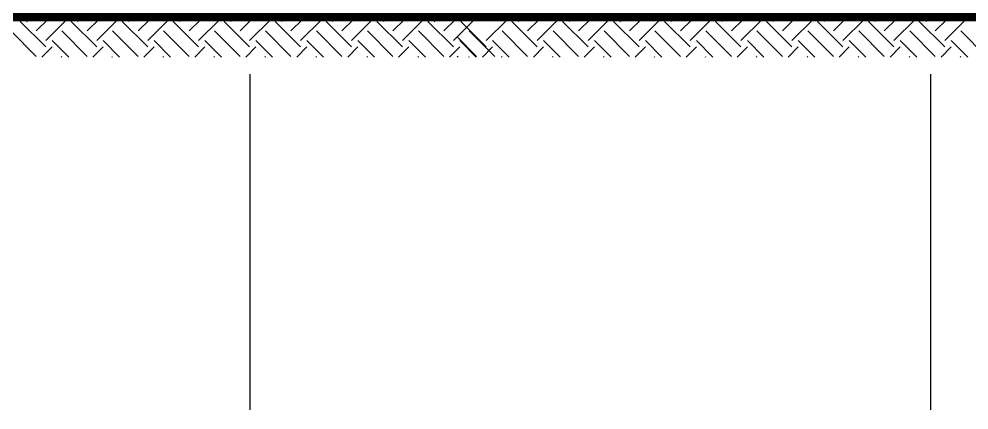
# Model space of a CAD drawing. Header units: millimetres. Extents: x 283073 to 367223, y 132052 to 191502.
# Drawn here: x 352795 to 361166, y 142395 to 145836 of the extents above; entities that cross this region are included whole.
import ezdxf

# ---------------------------------------------------------------- set-up
doc = ezdxf.new("R2010")
doc.units = ezdxf.units.MM
doc.header["$LTSCALE"] = 1000
for name, color, linetype in [('01', 7, 'Continuous'), ('55', 7, 'Continuous'), ('AXIS', 3, 'Continuous'), ('PUB_HATCH', 8, 'Continuous')]:
    doc.layers.add(name, color=color, linetype=linetype)

# ---------------------------------------------------------------- blocks, each defined once
blk = doc.blocks.new('A$C73F17874')
at = {"layer": 'AXIS'}
for p, q in [((11400, 3754.5), (11400, 800)), ((17400, 3754.5), (17400, 800))]:
    blk.add_line(p, q, dxfattribs=at)

msp = doc.modelspace()

# ---------------------------------------------------------------- linework, layer by layer
at = {"layer": '01', "const_width": 80}
msp.add_lwpolyline([(348728.3, 145856.9), (361078.3, 145856.9), (362497.3, 145856.9)], dxfattribs=at)
at = {"layer": 'PUB_HATCH'}
for p, q in [((352862.4, 145815.1), (352880.4, 145833.1)), ((352946.5, 145730.9), (353048.7, 145833.1)), ((353030.7, 145646.8), (353217.1, 145833.1)), ((353311.4, 145815.1), (353329.4, 145833.1)), ((353395.6, 145730.9), (353497.7, 145833.1)), ((353479.7, 145646.8), (353666.1, 145833.1)), ((353760.4, 145815.1), (353778.4, 145833.1)), ((353844.6, 145730.9), (353946.8, 145833.1)), ((353928.8, 145646.8), (354115.1, 145833.1)), ((354209.4, 145815.1), (354227.4, 145833.1)), ((354293.6, 145730.9), (354395.8, 145833.1)), ((354377.8, 145646.8), (354564.2, 145833.1)), ((354658.4, 145815.1), (354676.4, 145833.1)), ((354742.6, 145730.9), (354844.8, 145833.1)), ((354826.8, 145646.8), (355013.2, 145833.1)), ((355107.4, 145815.1), (355125.4, 145833.1)), ((355191.6, 145730.9), (355293.8, 145833.1)), ((355275.8, 145646.8), (355462.2, 145833.1)), ((355556.4, 145815.1), (355574.4, 145833.1)), ((355640.6, 145730.9), (355742.8, 145833.1)), ((355724.8, 145646.8), (355911.2, 145833.1)), ((356005.4, 145815.1), (356023.4, 145833.1)), ((356089.6, 145730.9), (356191.8, 145833.1)), ((356173.8, 145646.8), (356360.2, 145833.1)), ((356454.5, 145815.1), (356472.5, 145833.1)), ((356538.6, 145730.9), (356640.8, 145833.1)), ((356622.8, 145646.8), (356809.2, 145833.1)), ((356911.8, 145646.8), (357098.2, 145833.1)), ((357192.5, 145815.1), (357210.5, 145833.1)), ((357276.6, 145730.9), (357378.8, 145833.1)), ((357360.8, 145646.8), (357547.2, 145833.1)), ((357641.5, 145815.1), (357659.5, 145833.1)), ((357725.7, 145730.9), (357827.9, 145833.1)), ((357809.8, 145646.8), (357996.2, 145833.1)), ((358090.5, 145815.1), (358108.5, 145833.1)), ((358174.7, 145730.9), (358276.9, 145833.1)), ((358258.9, 145646.8), (358445.2, 145833.1)), ((358539.5, 145815.1), (358557.5, 145833.1)), ((358623.7, 145730.9), (358725.9, 145833.1)), ((358707.9, 145646.8), (358894.3, 145833.1)), ((358988.5, 145815.1), (359006.5, 145833.1)), ((359072.7, 145730.9), (359174.9, 145833.1)), ((359156.9, 145646.8), (359343.3, 145833.1)), ((359437.5, 145815.1), (359455.5, 145833.1)), ((359521.7, 145730.9), (359623.9, 145833.1)), ((359605.9, 145646.8), (359792.3, 145833.1)), ((359886.5, 145815.1), (359904.5, 145833.1)), ((359970.7, 145730.9), (360072.9, 145833.1)), ((360054.9, 145646.8), (360241.3, 145833.1)), ((360335.5, 145815.1), (360353.6, 145833.1)), ((360419.7, 145730.9), (360521.9, 145833.1)), ((360503.9, 145646.8), (360690.3, 145833.1)), ((360784.6, 145815.1), (360802.6, 145833.1)), ((360868.7, 145730.9), (360970.9, 145833.1)), ((360952.9, 145646.8), (361139.3, 145833.1)), ((353030.7, 145590.6), (352806.2, 145815.1)), ((353479.7, 145590.6), (353255.2, 145815.1)), ((353928.8, 145590.6), (353704.2, 145815.1)), ((354377.8, 145590.6), (354153.3, 145815.1)), ((354826.8, 145590.6), (354602.3, 145815.1)), ((355275.8, 145590.6), (355051.3, 145815.1)), ((355724.8, 145590.6), (355500.3, 145815.1)), ((356173.8, 145590.6), (355949.3, 145815.1)), ((356622.8, 145590.6), (356398.3, 145815.1)), ((356911.8, 145590.6), (356687.3, 145815.1)), ((357360.8, 145590.6), (357136.3, 145815.1)), ((357809.8, 145590.6), (357585.3, 145815.1)), ((358258.9, 145590.6), (358034.4, 145815.1)), ((358707.9, 145590.6), (358483.4, 145815.1)), ((359156.9, 145590.6), (358932.4, 145815.1)), ((359605.9, 145590.6), (359381.4, 145815.1)), ((360054.9, 145590.6), (359830.4, 145815.1)), ((360503.9, 145590.6), (360279.4, 145815.1)), ((360952.9, 145590.6), (360728.4, 145815.1)), ((352946.5, 145506.4), (352722, 145730.9)), ((353395.6, 145506.4), (353171, 145730.9)), ((353844.6, 145506.4), (353620.1, 145730.9)), ((354293.6, 145506.4), (354069.1, 145730.9)), ((354742.6, 145506.4), (354518.1, 145730.9)), ((355191.6, 145506.4), (354967.1, 145730.9)), ((355640.6, 145506.4), (355416.1, 145730.9)), ((356089.6, 145506.4), (355865.1, 145730.9)), ((356538.6, 145506.4), (356314.1, 145730.9)), ((356827.6, 145506.4), (356655.2, 145678.9)), ((356987.7, 145506.4), (356763.1, 145730.9)), ((357276.6, 145506.4), (357052.1, 145730.9)), ((357725.7, 145506.4), (357501.2, 145730.9)), ((358174.7, 145506.4), (357950.2, 145730.9)), ((358623.7, 145506.4), (358399.2, 145730.9)), ((359072.7, 145506.4), (358848.2, 145730.9)), ((359521.7, 145506.4), (359297.2, 145730.9)), ((359970.7, 145506.4), (359746.2, 145730.9)), ((360419.7, 145506.4), (360195.2, 145730.9)), ((360868.7, 145506.4), (360644.2, 145730.9)), ((361317.8, 145506.4), (361093.3, 145730.9)), ((352997.2, 145501), (353086.9, 145590.6)), ((353232.6, 145501), (353086.9, 145646.8)), ((353446.3, 145501), (353535.9, 145590.6)), ((353681.6, 145501), (353535.9, 145646.8)), ((353895.3, 145501), (353984.9, 145590.6)), ((354130.6, 145501), (353984.9, 145646.8)), ((354344.3, 145501), (354433.9, 145590.6)), ((354579.6, 145501), (354433.9, 145646.8)), ((354793.3, 145501), (354882.9, 145590.6)), ((355028.7, 145501), (354882.9, 145646.8)), ((355242.3, 145501), (355331.9, 145590.6)), ((355477.7, 145501), (355331.9, 145646.8)), ((355691.3, 145501), (355780.9, 145590.6)), ((355926.7, 145501), (355780.9, 145646.8)), ((356140.3, 145501), (356229.9, 145590.6)), ((356375.7, 145501), (356229.9, 145646.8)), ((356589.3, 145501), (356679, 145590.6)), ((356824.7, 145501), (356679, 145646.8)), ((356878.3, 145501), (356968, 145590.6)), ((357113.7, 145501), (356968, 145646.8)), ((357327.3, 145501), (357417, 145590.6)), ((357562.7, 145501), (357417, 145646.8)), ((357776.4, 145501), (357866, 145590.6)), ((358011.7, 145501), (357866, 145646.8)), ((358225.4, 145501), (358315, 145590.6)), ((358460.7, 145501), (358315, 145646.8)), ((358674.4, 145501), (358764, 145590.6)), ((358909.7, 145501), (358764, 145646.8)), ((359123.4, 145501), (359213, 145590.6)), ((359358.8, 145501), (359213, 145646.8)), ((359572.4, 145501), (359662, 145590.6)), ((359807.8, 145501), (359662, 145646.8)), ((360021.4, 145501), (360111, 145590.6)), ((360256.8, 145501), (360111, 145646.8)), ((360470.4, 145501), (360560.1, 145590.6)), ((360705.8, 145501), (360560.1, 145646.8)), ((360919.4, 145501), (361009.1, 145590.6)), ((361154.8, 145501), (361009.1, 145646.8)), ((353165.6, 145501), (353171, 145506.4)), ((353614.6, 145501), (353620.1, 145506.4)), ((354063.6, 145501), (354069.1, 145506.4)), ((354512.7, 145501), (354518.1, 145506.4)), ((354961.7, 145501), (354967.1, 145506.4)), ((355410.7, 145501), (355416.1, 145506.4)), ((355859.7, 145501), (355865.1, 145506.4)), ((356308.7, 145501), (356314.1, 145506.4)), ((356664.7, 145501), (356655.2, 145510.5)), ((356757.7, 145501), (356763.1, 145506.4)), ((357046.7, 145501), (357052.1, 145506.4)), ((357495.7, 145501), (357501.2, 145506.4)), ((357944.7, 145501), (357950.2, 145506.4)), ((358393.7, 145501), (358399.2, 145506.4)), ((358842.8, 145501), (358848.2, 145506.4)), ((359291.8, 145501), (359297.2, 145506.4)), ((359740.8, 145501), (359746.2, 145506.4)), ((360189.8, 145501), (360195.2, 145506.4)), ((360638.8, 145501), (360644.2, 145506.4)), ((361087.8, 145501), (361093.3, 145506.4))]:
    msp.add_line(p, q, dxfattribs=at)

# ---------------------------------------------------------------- block references
at = {"layer": '55'}
msp.add_blockref('A$C73F17874', (343428.3, 141595.1), dxfattribs=at)

doc.saveas('drawing.dxf')
